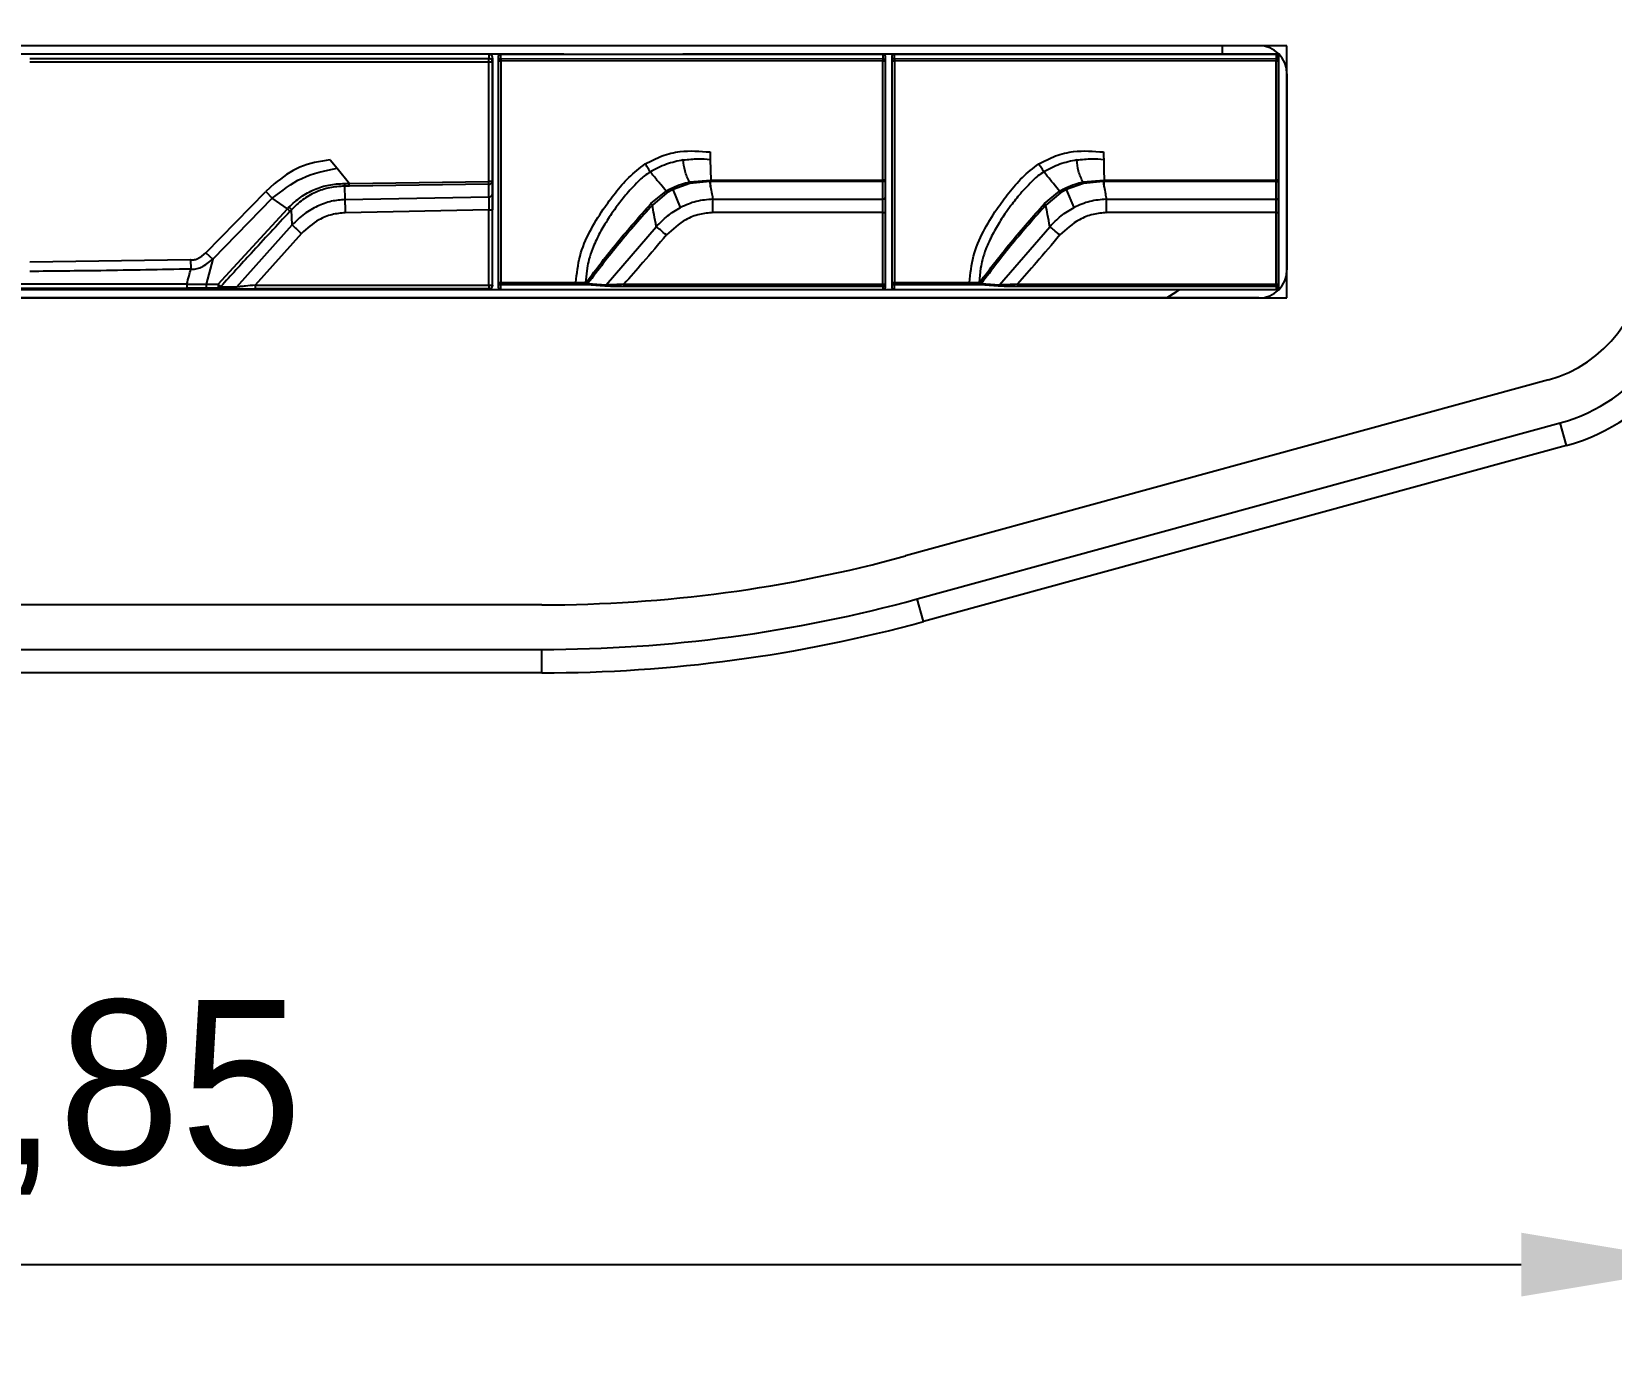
# Model space of a CAD drawing. Header units: millimetres. Extents: x 340 to 481, y 493 to 586.
# Drawn here: x 399.83 to 433.51, y 493.3 to 521.6 of the extents above; entities that cross this region are included whole.
import ezdxf

# ---------------------------------------------------------------- set-up
doc = ezdxf.new("R2010")
doc.units = ezdxf.units.MM
doc.header["$PDSIZE"] = -1
doc.linetypes.add('CENTERX2', pattern=[20.32, 12.7, -2.54, 2.54, -2.54])
doc.dimstyles.new('ISO-25', dxfattribs={"dimtxt": 2.5, "dimasz": 2.5, "dimexe": 1.25, "dimexo": 0.625, "dimtad": 1, "dimtxsty": 'Standard', "dimcen": 2.5, "dimadec": 0, "dimazin": 0, "dimtfac": 1, "dimtmove": 0, "dimatfit": 3, "dimfxl": 1, "dimarcsym": 0})

# ---------------------------------------------------------------- blocks, each defined once
blk = doc.blocks.new('*D1')
at = {"color": 0, "lineweight": -2}
for p, q in [((363.82, 530.628), (363.82, 493.301)), ((435.672, 530.628), (435.672, 493.301)), ((367.9, 495.301), (431.592, 495.301))]:
    blk.add_line(p, q, dxfattribs=at)
at = {"color": 0}
for points in [[(367.9, 495.981), (367.9, 494.621), (363.82, 495.301)], [(431.592, 494.621), (431.592, 495.981), (435.672, 495.301)]]:
    blk.add_solid(points, dxfattribs=at)
at = {"layer": 'Defpoints', "color": 0}
for p in [(363.82, 530.628), (435.672, 530.628), (435.672, 495.301)]:
    blk.add_point(p, dxfattribs=at)
at = {"color": 0, "insert": (399.746, 498.866), "char_height": 3.5, "attachment_point": 5}
blk.add_mtext('71,85', dxfattribs=at)

msp = doc.modelspace()

# ---------------------------------------------------------------- linework, layer by layer
at = {"color": 7, "linetype": 'Continuous'}
for p, q in [((426.596, 521.294), (372.997, 521.294)), ((426.596, 515.915), (426.596, 521.294)), ((372.997, 515.915), (426.596, 515.915)), ((432.172, 514.168), (418.462, 510.413)), ((410.71, 509.37), (388.783, 509.37))]:
    msp.add_line(p, q, dxfattribs=at)
at = {"color": 7, "linetype": 'CENTERX2'}
for p, q in [((426.416, 521.114), (373.177, 521.114)), ((426.416, 516.095), (426.416, 521.114)), ((373.177, 516.095), (426.416, 516.095))]:
    msp.add_line(p, q, dxfattribs=at)
at = {"color": 7, "linetype": 'Continuous', "lineweight": 25}
for p, q in [((425.996, 521.294), (373.597, 521.294)), ((409.579, 521.113), (390.007, 521.113)), ((409.579, 521.113), (409.578, 521.024)), ((409.835, 521.019), (409.835, 521.114)), ((409.835, 521.114), (417.976, 521.114)), ((417.976, 521.114), (417.976, 521.013)), ((418.225, 521.019), (418.225, 521.114)), ((418.225, 521.114), (426.366, 521.114)), ((425.219, 521.114), (425.219, 521.294)), ((426.366, 521.114), (426.366, 521.013)), ((399.792, 521.023), (409.578, 521.024)), ((409.578, 520.945), (399.792, 520.944)), ((409.578, 518.399), (409.578, 520.945)), ((409.658, 521.032), (409.658, 520.945)), ((409.658, 516.175), (409.658, 521.032)), ((409.658, 520.945), (409.658, 518.399)), ((409.785, 520.969), (409.785, 521.063)), ((409.785, 516.244), (409.785, 520.969)), ((409.835, 521.019), (417.976, 521.013)), ((417.976, 520.963), (409.835, 520.97)), ((418.027, 521.063), (418.027, 520.963)), ((418.027, 520.963), (418.027, 518.43)), ((418.175, 520.969), (418.175, 521.063)), ((418.175, 516.244), (418.175, 520.969)), ((418.225, 521.019), (426.366, 521.013)), ((426.366, 520.963), (418.225, 520.97)), ((426.417, 521.063), (426.417, 520.963)), ((426.417, 520.963), (426.417, 518.43)), ((426.596, 520.694), (426.596, 516.515)), ((406.197, 518.859), (406.341, 518.681)), ((406.341, 518.681), (406.604, 518.355)), ((406.604, 518.355), (409.578, 518.399)), ((409.658, 518.399), (409.658, 518.129)), ((413.855, 518.391), (414.31, 518.428)), ((414.287, 518.396), (413.864, 518.353)), ((414.306, 518.396), (414.287, 518.396)), ((417.976, 518.399), (414.306, 518.396)), ((414.307, 518.286), (414.306, 518.396)), ((414.31, 518.428), (417.976, 518.431)), ((417.976, 518.023), (417.976, 518.399)), ((418.027, 518.43), (418.027, 518.054)), ((422.245, 518.391), (422.7, 518.428)), ((422.677, 518.396), (422.254, 518.353)), ((422.696, 518.396), (422.677, 518.396)), ((426.366, 518.399), (422.696, 518.396)), ((422.697, 518.286), (422.696, 518.396)), ((422.7, 518.428), (426.366, 518.431)), ((426.366, 518.023), (426.366, 518.399)), ((426.417, 518.43), (426.417, 518.054)), ((403.545, 516.879), (404.82, 518.183)), ((405.002, 518.35), (404.82, 518.183)), ((404.82, 518.183), (404.961, 518.04)), ((406.499, 518.356), (406.604, 518.355)), ((406.499, 518.298), (406.509, 518.012)), ((406.509, 518.012), (409.579, 518.073)), ((409.579, 518.342), (406.604, 518.299)), ((409.579, 518.073), (409.579, 518.342)), ((413.033, 517.926), (413.356, 518.19)), ((413.376, 518.157), (413.065, 517.897)), ((413.508, 518.23), (413.376, 518.157)), ((413.864, 518.353), (413.508, 518.23)), ((413.667, 517.845), (413.508, 518.23)), ((421.423, 517.926), (421.746, 518.19)), ((421.766, 518.157), (421.455, 517.897)), ((421.898, 518.23), (421.766, 518.157)), ((422.254, 518.353), (421.898, 518.23)), ((422.057, 517.845), (421.898, 518.23)), ((404.961, 518.04), (403.691, 516.742)), ((403.806, 516.21), (405.282, 517.813)), ((405.282, 517.813), (404.961, 518.04)), ((405.317, 517.85), (405.282, 517.813)), ((405.383, 517.472), (405.371, 517.797)), ((409.578, 517.792), (406.515, 517.732)), ((409.578, 516.189), (409.578, 517.792)), ((409.658, 516.19), (409.658, 517.793)), ((414.356, 518.019), (417.976, 518.023)), ((414.357, 517.738), (417.976, 517.743)), ((417.976, 517.74), (414.357, 517.735)), ((417.976, 516.21), (417.976, 517.74)), ((418.027, 517.739), (418.027, 516.21)), ((422.746, 518.019), (426.366, 518.023)), ((422.747, 517.738), (426.366, 517.743)), ((426.366, 517.74), (422.747, 517.735)), ((426.366, 516.21), (426.366, 517.74)), ((426.417, 517.739), (426.417, 516.21)), ((404.205, 516.15), (405.383, 517.472)), ((412.078, 516.194), (413.149, 517.435)), ((420.468, 516.194), (421.539, 517.435)), ((405.581, 517.291), (404.598, 516.189)), ((399.792, 516.684), (403.22, 516.734)), ((403.22, 516.734), (403.224, 516.53)), ((403.545, 516.879), (403.691, 516.742)), ((403.691, 516.742), (403.551, 516.21)), ((411.673, 516.551), (411.641, 516.248)), ((420.063, 516.551), (420.031, 516.248)), ((390.006, 516.095), (409.578, 516.095)), ((403.138, 516.208), (396.447, 516.208)), ((396.447, 516.121), (403.138, 516.121)), ((403.138, 516.208), (403.551, 516.21)), ((403.551, 516.21), (403.806, 516.21)), ((403.863, 516.158), (403.806, 516.21)), ((404.156, 516.114), (403.814, 516.122)), ((403.863, 516.158), (404.205, 516.15)), ((404.598, 516.189), (409.578, 516.189)), ((409.578, 516.11), (404.598, 516.11)), ((409.578, 516.11), (409.578, 516.095)), ((409.658, 516.19), (409.658, 516.175)), ((409.785, 516.145), (409.785, 516.244)), ((409.835, 516.245), (411.435, 516.246)), ((409.835, 516.095), (409.835, 516.194)), ((409.835, 516.095), (417.976, 516.095)), ((411.435, 516.196), (409.983, 516.194)), ((411.641, 516.248), (411.656, 516.248)), ((411.656, 516.248), (411.657, 516.229)), ((412.051, 516.168), (411.663, 516.197)), ((411.69, 516.224), (412.078, 516.194)), ((412.459, 516.206), (417.976, 516.21)), ((417.976, 516.16), (412.691, 516.156)), ((417.976, 516.16), (417.976, 516.095)), ((418.027, 516.21), (418.027, 516.145)), ((418.175, 516.145), (418.175, 516.244)), ((418.225, 516.245), (419.825, 516.246)), ((418.225, 516.095), (418.225, 516.194)), ((418.225, 516.095), (426.366, 516.095)), ((419.825, 516.196), (418.373, 516.194)), ((420.031, 516.248), (420.046, 516.248)), ((420.046, 516.248), (420.047, 516.229)), ((420.441, 516.168), (420.053, 516.197)), ((420.08, 516.224), (420.468, 516.194)), ((420.849, 516.206), (426.366, 516.21)), ((426.366, 516.16), (421.081, 516.156)), ((426.366, 516.16), (426.366, 516.095)), ((426.417, 516.21), (426.417, 516.145)), ((425.996, 515.915), (373.597, 515.915)), ((418.713, 509.497), (432.424, 513.252)), ((432.556, 512.77), (432.424, 513.252)), ((432.556, 512.77), (418.845, 509.014)), ((418.845, 509.014), (418.713, 509.497)), ((388.783, 508.42), (410.71, 508.42)), ((410.71, 507.92), (410.71, 508.42)), ((410.71, 507.92), (388.783, 507.92))]:
    msp.add_line(p, q, dxfattribs=at)
at = {"color": 8, "linetype": 'Continuous', "lineweight": 25}
for p, q in [((409.983, 516.194), (409.835, 516.194)), ((412.691, 516.156), (412.46, 516.156)), ((418.373, 516.194), (418.225, 516.194)), ((421.081, 516.156), (420.85, 516.156))]:
    msp.add_line(p, q, dxfattribs=at)
at = {"color": 7, "linetype": 'Continuous', "lineweight": 25, "flags": 128}
for points in [[(417.976, 518.431), (417.976, 519.697), (417.976, 520.963)], [(426.366, 518.431), (426.366, 519.697), (426.366, 520.963)], [(414.294, 519.028), (414.296, 518.939), (414.298, 518.869)], [(414.298, 518.869), (414.304, 518.648), (414.31, 518.428)], [(422.684, 519.028), (422.686, 518.939), (422.688, 518.869)], [(422.688, 518.869), (422.694, 518.648), (422.7, 518.428)], [(414.357, 517.735), (414.357, 517.736), (414.357, 517.736), (414.357, 517.736), (414.357, 517.737), (414.357, 517.737), (414.357, 517.738), (414.357, 517.738), (414.357, 517.738)], [(417.976, 517.74), (417.976, 517.74), (417.976, 517.74), (417.976, 517.741), (417.976, 517.741), (417.976, 517.742), (417.976, 517.742), (417.976, 517.742), (417.976, 517.743)], [(422.747, 517.735), (422.747, 517.736), (422.747, 517.736), (422.747, 517.736), (422.747, 517.737), (422.747, 517.737), (422.747, 517.738), (422.747, 517.738), (422.747, 517.738)], [(426.366, 517.74), (426.366, 517.74), (426.366, 517.74), (426.366, 517.741), (426.366, 517.741), (426.366, 517.742), (426.366, 517.742), (426.366, 517.742), (426.366, 517.743)], [(403.138, 516.208), (403.138, 516.191), (403.138, 516.175), (403.138, 516.161), (403.138, 516.147), (403.138, 516.137), (403.138, 516.128), (403.138, 516.123), (403.138, 516.121)], [(424.036, 515.915), (424.229, 516.035), (424.313, 516.095)], [(424.313, 516.095), (424.229, 516.035), (424.036, 515.915)]]:
    msp.add_lwpolyline(points, dxfattribs=at)
at = {"color": 7, "linetype": 'Continuous', "lineweight": 25}
for centre, radius, start, end in [((425.996, 520.694), 0.6, 360, 90), ((390.843, 520.961), 18.735, 359.9515, 0.1949), ((409.578, 520.944), 0.0799, 0.0918, 90.0895), ((409.598, 508.27), 12.675, 89.7287, 90.0899), ((366.605, 517.768), 42.978, 0.7658, 0.8415), ((409.598, 505.719), 12.68, 89.7288, 90.0899), ((409.589, 518.413), 0.0711, 262.4581, 348.7377), ((501.078, 534.026), 88.187, 190.2087, 190.281), ((509.468, 534.026), 88.187, 190.2087, 190.281), ((363.613, 517.724), 42.995, 0.7658, 0.8414), ((409.588, 518.143), 0.0712, 262.3356, 348.7058), ((409.598, 519.748), 1.956, 269.4107, 271.7626), ((431.435, 516.856), 3.737, 285.3449, 0.0001), ((431.435, 516.856), 4.237, 285.3416, 0.0001), ((425.996, 516.515), 0.6, 270, 360), ((404.031, 516.188), 0.227, 174.3967, 196.8327), ((403.809, 516.18), 0.0584, 275.2162, 337.6262), ((404.151, 516.172), 0.0584, 275.2162, 337.6263), ((415.701, 516.171), 6.123, 179.8258, 180.5665), ((409.578, 516.19), 0.08, 269.9934, 354.2381), ((409.578, 516.19), 0.08, 354.2449, 359.9981), ((413.267, 516.236), 1.833, 179.6946, 181.2705), ((421.657, 516.236), 1.833, 179.6946, 181.2705), ((410.709, 538.72), 30.3, 270.0021, 285.3169), ((410.709, 538.72), 30.8, 270.002, 285.3169)]:
    msp.add_arc(centre, radius, start, end, dxfattribs=at)
at = {"color": 7, "linetype": 'Continuous'}
for centre, radius, start, end in [((431.435, 516.856), 2.787, 285.3469, 0.0001), ((410.709, 538.72), 29.35, 270.0021, 285.3169)]:
    msp.add_arc(centre, radius, start, end, dxfattribs=at)
at = {"color": 7, "linetype": 'Continuous', "lineweight": 25}
for points, knots in [([(409.658, 521.032), (409.658, 521.039), (409.657, 521.051), (409.651, 521.068), (409.642, 521.082), (409.627, 521.097), (409.606, 521.11), (409.587, 521.112), (409.579, 521.113)], [0, 0, 0, 0, 0.149466, 0.291992, 0.427581, 0.556238, 0.791771, 1, 1, 1, 1]), ([(409.785, 521.063), (409.786, 521.07), (409.787, 521.083), (409.797, 521.097), (409.807, 521.105), (409.819, 521.112), (409.829, 521.113), (409.835, 521.114)], [0, 0, 0, 0, 0.245909, 0.492995, 0.619083, 0.742251, 1, 1, 1, 1]), ([(417.976, 521.114), (417.983, 521.113), (417.996, 521.111), (418.01, 521.102), (418.018, 521.092), (418.025, 521.08), (418.026, 521.07), (418.027, 521.063)], [0, 0, 0, 0, 0.248058, 0.496447, 0.622032, 0.744461, 1, 1, 1, 1]), ([(418.175, 521.063), (418.176, 521.07), (418.177, 521.083), (418.187, 521.097), (418.197, 521.105), (418.209, 521.112), (418.219, 521.113), (418.225, 521.114)], [0, 0, 0, 0, 0.245909, 0.492995, 0.619083, 0.742251, 1, 1, 1, 1]), ([(426.366, 521.114), (426.373, 521.113), (426.386, 521.111), (426.4, 521.102), (426.408, 521.092), (426.415, 521.08), (426.416, 521.07), (426.417, 521.063)], [0, 0, 0, 0, 0.248058, 0.496447, 0.622032, 0.744461, 1, 1, 1, 1]), ([(409.835, 521.019), (409.831, 521.018), (409.82, 521.017), (409.807, 521.011), (409.797, 521.002), (409.79, 520.992), (409.786, 520.981), (409.785, 520.973), (409.785, 520.969)], [0, 0, 0, 0, 0.182059, 0.411119, 0.546082, 0.691024, 0.842655, 1, 1, 1, 1]), ([(409.785, 520.969), (409.786, 520.969), (409.786, 520.969), (409.791, 520.969), (409.797, 520.969), (409.807, 520.969), (409.82, 520.97), (409.83, 520.97), (409.835, 520.97)], [0, 0, 0, 0, 0.158145, 0.311548, 0.456384, 0.590047, 0.818826, 1, 1, 1, 1]), ([(409.835, 520.97), (409.835, 520.182), (409.835, 518.607), (409.835, 517.032), (409.835, 516.245)], [0, 0, 0, 0, 0.5, 1, 1, 1, 1]), ([(418.026, 520.963), (418.026, 520.967), (418.026, 520.975), (418.021, 520.986), (418.015, 520.995), (418.005, 521.005), (417.992, 521.011), (417.981, 521.012), (417.976, 521.013)], [0, 0, 0, 0, 0.157344, 0.308975, 0.453917, 0.58888, 0.81794, 1, 1, 1, 1]), ([(418.027, 520.963), (418.026, 520.963), (418.025, 520.963), (418.018, 520.963), (418.012, 520.963), (418.004, 520.963), (417.992, 520.963), (417.982, 520.963), (417.976, 520.963)], [0, 0, 0, 0, 0.241149, 0.369326, 0.498366, 0.6277, 0.75664, 1, 1, 1, 1]), ([(418.225, 521.019), (418.221, 521.018), (418.21, 521.017), (418.197, 521.011), (418.187, 521.002), (418.18, 520.992), (418.176, 520.981), (418.175, 520.973), (418.175, 520.969)], [0, 0, 0, 0, 0.1820591, 0.411119, 0.546082, 0.6910242, 0.8426555, 1, 1, 1, 1]), ([(418.175, 520.969), (418.176, 520.969), (418.176, 520.969), (418.181, 520.969), (418.187, 520.969), (418.197, 520.969), (418.21, 520.97), (418.22, 520.97), (418.225, 520.97)], [0, 0, 0, 0, 0.158145, 0.311548, 0.456384, 0.590047, 0.818826, 1, 1, 1, 1]), ([(418.225, 520.97), (418.225, 520.182), (418.225, 518.607), (418.225, 517.032), (418.225, 516.245)], [0, 0, 0, 0, 0.5, 1, 1, 1, 1]), ([(426.416, 520.963), (426.416, 520.967), (426.416, 520.975), (426.411, 520.986), (426.405, 520.995), (426.395, 521.005), (426.382, 521.011), (426.371, 521.012), (426.366, 521.013)], [0, 0, 0, 0, 0.157344, 0.308975, 0.453917, 0.58888, 0.81794, 1, 1, 1, 1]), ([(426.417, 520.963), (426.416, 520.963), (426.415, 520.963), (426.408, 520.963), (426.402, 520.963), (426.394, 520.963), (426.382, 520.963), (426.372, 520.963), (426.366, 520.963)], [0, 0, 0, 0, 0.241149, 0.369326, 0.498366, 0.6277, 0.75664, 1, 1, 1, 1]), ([(406.197, 518.859), (405.973, 518.824), (405.531, 518.756), (405.177, 518.484), (405.002, 518.35)], [0, 0, 0, 0, 0.508332, 1, 1, 1, 1]), ([(411.435, 516.246), (411.455, 516.435), (411.496, 516.812), (411.72, 517.335), (411.99, 517.777), (412.274, 518.158), (412.557, 518.499), (412.792, 518.68), (412.912, 518.773)], [0, 0, 0, 0, 0.188706, 0.375924, 0.560498, 0.704806, 0.849828, 1, 1, 1, 1]), ([(412.912, 518.773), (413.03, 518.834), (413.265, 518.957), (413.735, 519.072), (414.08, 519.045), (414.294, 519.028)], [0, 0, 0, 0, 0.278227, 0.554101, 1, 1, 1, 1]), ([(413.022, 518.606), (413.002, 518.637), (412.967, 518.693), (412.929, 518.748), (412.912, 518.773)], [0, 0, 0, 0, 0.559288, 1, 1, 1, 1]), ([(413.725, 518.858), (413.603, 518.833), (413.357, 518.782), (413.134, 518.665), (413.022, 518.606)], [0, 0, 0, 0, 0.494957, 1, 1, 1, 1]), ([(413.725, 518.858), (413.832, 518.87), (414.023, 518.892), (414.214, 518.876), (414.298, 518.869)], [0, 0, 0, 0, 0.560671, 1, 1, 1, 1]), ([(413.855, 518.391), (413.819, 518.467), (413.748, 518.614), (413.733, 518.778), (413.725, 518.858)], [0, 0, 0, 0, 0.510713, 1, 1, 1, 1]), ([(419.825, 516.246), (419.845, 516.435), (419.886, 516.812), (420.11, 517.335), (420.38, 517.777), (420.664, 518.158), (420.947, 518.499), (421.182, 518.68), (421.302, 518.773)], [0, 0, 0, 0, 0.1887055, 0.3759243, 0.560498, 0.7048055, 0.8498283, 1, 1, 1, 1]), ([(421.302, 518.773), (421.42, 518.834), (421.655, 518.957), (422.125, 519.072), (422.47, 519.045), (422.684, 519.028)], [0, 0, 0, 0, 0.278227, 0.554101, 1, 1, 1, 1]), ([(421.412, 518.606), (421.392, 518.637), (421.357, 518.693), (421.319, 518.748), (421.302, 518.773)], [0, 0, 0, 0, 0.559288, 1, 1, 1, 1]), ([(422.115, 518.858), (421.993, 518.833), (421.747, 518.782), (421.524, 518.665), (421.412, 518.606)], [0, 0, 0, 0, 0.494957, 1, 1, 1, 1]), ([(422.115, 518.858), (422.222, 518.87), (422.413, 518.892), (422.604, 518.876), (422.688, 518.869)], [0, 0, 0, 0, 0.560671, 1, 1, 1, 1]), ([(422.245, 518.391), (422.209, 518.467), (422.138, 518.614), (422.123, 518.778), (422.115, 518.858)], [0, 0, 0, 0, 0.510713, 1, 1, 1, 1]), ([(404.961, 518.04), (405.163, 518.2), (405.573, 518.522), (406.083, 518.628), (406.341, 518.681)], [0, 0, 0, 0, 0.4945316, 1, 1, 1, 1]), ([(412.798, 518.432), (412.703, 518.336), (412.533, 518.163), (412.386, 517.97), (412.321, 517.885)], [0, 0, 0, 0, 0.556368, 1, 1, 1, 1]), ([(413.022, 518.606), (412.979, 518.578), (412.9, 518.526), (412.83, 518.461), (412.798, 518.432)], [0, 0, 0, 0, 0.533903, 1, 1, 1, 1]), ([(413.356, 518.19), (413.318, 518.237), (413.257, 518.315), (413.17, 518.423), (413.096, 518.514), (413.046, 518.575), (413.022, 518.606)], [0, 0, 0, 0, 0.338547, 0.558557, 0.779111, 1, 1, 1, 1]), ([(417.976, 518.431), (417.982, 518.431), (417.992, 518.431), (418.004, 518.431), (418.012, 518.431), (418.018, 518.431), (418.025, 518.43), (418.026, 518.43), (418.027, 518.43)], [0, 0, 0, 0, 0.243365, 0.372305, 0.501638, 0.630678, 0.758853, 1, 1, 1, 1]), ([(417.976, 518.399), (417.982, 518.4), (417.992, 518.4), (418.004, 518.404), (418.012, 518.408), (418.018, 518.413), (418.025, 518.42), (418.026, 518.426), (418.027, 518.43)], [0, 0, 0, 0, 0.240431, 0.369987, 0.501635, 0.632976, 0.761789, 1, 1, 1, 1]), ([(417.976, 518.399), (417.976, 518.4), (417.976, 518.403), (417.976, 518.405), (417.976, 518.406)], [0, 0, 0, 0, 0.560036, 1, 1, 1, 1]), ([(421.188, 518.432), (421.093, 518.336), (420.923, 518.163), (420.776, 517.97), (420.711, 517.885)], [0, 0, 0, 0, 0.556368, 1, 1, 1, 1]), ([(421.412, 518.606), (421.369, 518.578), (421.29, 518.526), (421.22, 518.461), (421.188, 518.432)], [0, 0, 0, 0, 0.533903, 1, 1, 1, 1]), ([(421.746, 518.19), (421.708, 518.237), (421.647, 518.315), (421.56, 518.423), (421.486, 518.514), (421.436, 518.575), (421.412, 518.606)], [0, 0, 0, 0, 0.338547, 0.558557, 0.779111, 1, 1, 1, 1]), ([(426.366, 518.431), (426.372, 518.431), (426.382, 518.431), (426.394, 518.431), (426.402, 518.431), (426.408, 518.431), (426.415, 518.43), (426.416, 518.43), (426.417, 518.43)], [0, 0, 0, 0, 0.243365, 0.372305, 0.501638, 0.630678, 0.758853, 1, 1, 1, 1]), ([(426.366, 518.399), (426.372, 518.4), (426.382, 518.4), (426.394, 518.404), (426.402, 518.408), (426.408, 518.413), (426.415, 518.42), (426.416, 518.426), (426.417, 518.43)], [0, 0, 0, 0, 0.240431, 0.369987, 0.501635, 0.632976, 0.761789, 1, 1, 1, 1]), ([(426.366, 518.399), (426.366, 518.4), (426.366, 518.403), (426.366, 518.405), (426.366, 518.406)], [0, 0, 0, 0, 0.560036, 1, 1, 1, 1]), ([(405.317, 517.85), (405.399, 517.927), (405.562, 518.078), (405.855, 518.235), (406.17, 518.338), (406.388, 518.35), (406.499, 518.356)], [0, 0, 0, 0, 0.253566, 0.504481, 0.749457, 1, 1, 1, 1]), ([(406.499, 518.298), (406.393, 518.291), (406.182, 518.279), (405.879, 518.174), (405.6, 518.018), (405.447, 517.87), (405.371, 517.797)], [0, 0, 0, 0, 0.25014, 0.497315, 0.752742, 1, 1, 1, 1]), ([(406.499, 518.356), (406.499, 518.35), (406.499, 518.34), (406.499, 518.324), (406.499, 518.31), (406.499, 518.302), (406.499, 518.298)], [0, 0, 0, 0, 0.247486, 0.5, 0.752514, 1, 1, 1, 1]), ([(406.604, 518.299), (406.585, 518.299), (406.549, 518.298), (406.514, 518.298), (406.499, 518.298)], [0, 0, 0, 0, 0.559981, 1, 1, 1, 1]), ([(409.579, 518.073), (409.579, 518.055), (409.578, 518.017), (409.578, 517.95), (409.578, 517.873), (409.578, 517.819), (409.578, 517.792)], [0, 0, 0, 0, 0.232632, 0.479003, 0.736541, 1, 1, 1, 1]), ([(409.658, 518.129), (409.658, 518.073), (409.658, 517.974), (409.658, 517.848), (409.658, 517.793)], [0, 0, 0, 0, 0.559587, 1, 1, 1, 1]), ([(413.356, 518.19), (413.381, 518.205), (413.425, 518.231), (413.471, 518.254), (413.491, 518.264)], [0, 0, 0, 0, 0.560417, 1, 1, 1, 1]), ([(413.376, 518.157), (413.372, 518.162), (413.367, 518.173), (413.359, 518.185), (413.356, 518.19)], [0, 0, 0, 0, 0.556207, 1, 1, 1, 1]), ([(413.491, 518.264), (413.556, 518.293), (413.674, 518.346), (413.799, 518.377), (413.855, 518.391)], [0, 0, 0, 0, 0.552099, 1, 1, 1, 1]), ([(413.508, 518.23), (413.507, 518.232), (413.504, 518.237), (413.5, 518.246), (413.496, 518.255), (413.493, 518.261), (413.491, 518.264)], [0, 0, 0, 0, 0.2472865, 0.4998811, 0.7525394, 1, 1, 1, 1]), ([(413.864, 518.353), (413.862, 518.36), (413.86, 518.372), (413.857, 518.385), (413.855, 518.391)], [0, 0, 0, 0, 0.558993, 1, 1, 1, 1]), ([(414.307, 518.285), (414.307, 518.285), (414.307, 518.286), (414.307, 518.286), (414.307, 518.286)], [0, 0, 0, 0, 0.560015, 1, 1, 1, 1]), ([(414.307, 518.285), (414.316, 518.235), (414.332, 518.146), (414.349, 518.058), (414.356, 518.019)], [0, 0, 0, 0, 0.560088, 1, 1, 1, 1]), ([(421.746, 518.19), (421.771, 518.205), (421.815, 518.231), (421.861, 518.254), (421.881, 518.264)], [0, 0, 0, 0, 0.560417, 1, 1, 1, 1]), ([(421.766, 518.157), (421.762, 518.162), (421.757, 518.173), (421.749, 518.185), (421.746, 518.19)], [0, 0, 0, 0, 0.556207, 1, 1, 1, 1]), ([(421.881, 518.264), (421.946, 518.293), (422.064, 518.346), (422.189, 518.377), (422.245, 518.391)], [0, 0, 0, 0, 0.552099, 1, 1, 1, 1]), ([(421.898, 518.23), (421.897, 518.232), (421.894, 518.237), (421.89, 518.246), (421.886, 518.255), (421.883, 518.261), (421.881, 518.264)], [0, 0, 0, 0, 0.247287, 0.499881, 0.752539, 1, 1, 1, 1]), ([(422.254, 518.353), (422.252, 518.36), (422.25, 518.372), (422.247, 518.385), (422.245, 518.391)], [0, 0, 0, 0, 0.558993, 1, 1, 1, 1]), ([(422.697, 518.285), (422.697, 518.285), (422.697, 518.286), (422.697, 518.286), (422.697, 518.286)], [0, 0, 0, 0, 0.560015, 1, 1, 1, 1]), ([(422.697, 518.285), (422.706, 518.235), (422.722, 518.146), (422.739, 518.058), (422.746, 518.019)], [0, 0, 0, 0, 0.560088, 1, 1, 1, 1]), ([(405.337, 517.761), (405.061, 517.463), (404.567, 516.931), (404.078, 516.394), (403.863, 516.158)], [0, 0, 0, 0, 0.559999, 1, 1, 1, 1]), ([(405.282, 517.813), (405.287, 517.808), (405.298, 517.798), (405.314, 517.784), (405.327, 517.77), (405.334, 517.764), (405.337, 517.761)], [0, 0, 0, 0, 0.245226, 0.499977, 0.754741, 1, 1, 1, 1]), ([(405.317, 517.85), (405.322, 517.845), (405.333, 517.835), (405.348, 517.82), (405.362, 517.807), (405.368, 517.8), (405.371, 517.797)], [0, 0, 0, 0, 0.245832, 0.500003, 0.754164, 1, 1, 1, 1]), ([(405.337, 517.761), (405.344, 517.767), (405.355, 517.78), (405.366, 517.792), (405.371, 517.797)], [0, 0, 0, 0, 0.560072, 1, 1, 1, 1]), ([(406.509, 518.012), (406.413, 518.004), (406.212, 517.987), (405.918, 517.878), (405.63, 517.711), (405.468, 517.553), (405.383, 517.472)], [0, 0, 0, 0, 0.224584, 0.472182, 0.72543, 1, 1, 1, 1]), ([(406.515, 517.732), (406.419, 517.723), (406.225, 517.704), (405.893, 517.567), (405.7, 517.397), (405.581, 517.291)], [0, 0, 0, 0, 0.273335, 0.551132, 1, 1, 1, 1]), ([(406.509, 518.012), (406.509, 517.994), (406.51, 517.957), (406.512, 517.89), (406.513, 517.813), (406.514, 517.759), (406.515, 517.732)], [0, 0, 0, 0, 0.232624, 0.478994, 0.736535, 1, 1, 1, 1]), ([(411.656, 516.248), (411.874, 516.536), (412.311, 517.112), (412.793, 517.655), (413.033, 517.926)], [0, 0, 0, 0, 0.499537, 1, 1, 1, 1]), ([(413.065, 517.897), (412.825, 517.626), (412.345, 517.085), (411.908, 516.511), (411.69, 516.224)], [0, 0, 0, 0, 0.499807, 1, 1, 1, 1]), ([(412.321, 517.885), (412.278, 517.826), (412.201, 517.721), (412.13, 517.612), (412.099, 517.564)], [0, 0, 0, 0, 0.560143, 1, 1, 1, 1]), ([(413.065, 517.897), (413.063, 517.899), (413.058, 517.903), (413.051, 517.91), (413.042, 517.918), (413.036, 517.924), (413.033, 517.926)], [0, 0, 0, 0, 0.246192, 0.499605, 0.753233, 1, 1, 1, 1]), ([(413.149, 517.435), (413.134, 517.521), (413.105, 517.675), (413.077, 517.829), (413.065, 517.897)], [0, 0, 0, 0, 0.558765, 1, 1, 1, 1]), ([(413.149, 517.435), (413.226, 517.515), (413.38, 517.675), (413.572, 517.788), (413.667, 517.844)], [0, 0, 0, 0, 0.500603, 1, 1, 1, 1]), ([(414.357, 517.735), (414.261, 517.727), (414.061, 517.709), (413.704, 517.569), (413.496, 517.378), (413.365, 517.258)], [0, 0, 0, 0, 0.25658, 0.531194, 1, 1, 1, 1]), ([(414.356, 518.019), (414.236, 518.01), (413.996, 517.993), (413.777, 517.894), (413.667, 517.844)], [0, 0, 0, 0, 0.500154, 1, 1, 1, 1]), ([(417.976, 518.023), (417.982, 518.023), (417.992, 518.024), (418.004, 518.028), (418.012, 518.032), (418.018, 518.037), (418.025, 518.044), (418.026, 518.05), (418.027, 518.054)], [0, 0, 0, 0, 0.240431, 0.369989, 0.501637, 0.632978, 0.761791, 1, 1, 1, 1]), ([(417.976, 517.74), (417.982, 517.74), (417.992, 517.74), (418.004, 517.74), (418.012, 517.74), (418.018, 517.74), (418.025, 517.739), (418.026, 517.739), (418.027, 517.739)], [0, 0, 0, 0, 0.240448, 0.369767, 0.501618, 0.633199, 0.761773, 1, 1, 1, 1]), ([(418.027, 518.054), (418.027, 518), (418.027, 517.903), (418.027, 517.79), (418.027, 517.739)], [0, 0, 0, 0, 0.559358, 1, 1, 1, 1]), ([(420.046, 516.248), (420.264, 516.536), (420.701, 517.112), (421.183, 517.655), (421.423, 517.926)], [0, 0, 0, 0, 0.499537, 1, 1, 1, 1]), ([(421.455, 517.897), (421.215, 517.626), (420.735, 517.085), (420.298, 516.511), (420.08, 516.224)], [0, 0, 0, 0, 0.499807, 1, 1, 1, 1]), ([(420.711, 517.885), (420.668, 517.826), (420.591, 517.721), (420.52, 517.612), (420.489, 517.564)], [0, 0, 0, 0, 0.560143, 1, 1, 1, 1]), ([(421.455, 517.897), (421.453, 517.899), (421.448, 517.903), (421.441, 517.91), (421.432, 517.918), (421.426, 517.924), (421.423, 517.926)], [0, 0, 0, 0, 0.246192, 0.499605, 0.753233, 1, 1, 1, 1]), ([(421.539, 517.435), (421.524, 517.521), (421.495, 517.675), (421.467, 517.829), (421.455, 517.897)], [0, 0, 0, 0, 0.558765, 1, 1, 1, 1]), ([(421.539, 517.435), (421.616, 517.515), (421.77, 517.675), (421.962, 517.788), (422.057, 517.844)], [0, 0, 0, 0, 0.500603, 1, 1, 1, 1]), ([(422.747, 517.735), (422.651, 517.727), (422.451, 517.709), (422.094, 517.569), (421.886, 517.378), (421.755, 517.258)], [0, 0, 0, 0, 0.25658, 0.531194, 1, 1, 1, 1]), ([(422.746, 518.019), (422.626, 518.01), (422.386, 517.993), (422.167, 517.894), (422.057, 517.844)], [0, 0, 0, 0, 0.5001544, 1, 1, 1, 1]), ([(426.366, 518.023), (426.372, 518.023), (426.382, 518.024), (426.394, 518.028), (426.402, 518.032), (426.408, 518.037), (426.415, 518.044), (426.416, 518.05), (426.417, 518.054)], [0, 0, 0, 0, 0.240431, 0.369989, 0.501637, 0.632978, 0.761791, 1, 1, 1, 1]), ([(426.366, 517.74), (426.372, 517.74), (426.382, 517.74), (426.394, 517.74), (426.402, 517.74), (426.408, 517.74), (426.415, 517.739), (426.416, 517.739), (426.417, 517.739)], [0, 0, 0, 0, 0.240448, 0.369767, 0.501618, 0.633199, 0.761773, 1, 1, 1, 1]), ([(426.417, 518.054), (426.417, 518), (426.417, 517.903), (426.417, 517.79), (426.417, 517.739)], [0, 0, 0, 0, 0.559358, 1, 1, 1, 1]), ([(405.581, 517.291), (405.56, 517.31), (405.519, 517.348), (405.463, 517.399), (405.417, 517.441), (405.394, 517.462), (405.383, 517.472)], [0, 0, 0, 0, 0.269947, 0.530937, 0.774988, 1, 1, 1, 1]), ([(412.099, 517.564), (412.039, 517.467), (411.919, 517.273), (411.83, 517.064), (411.785, 516.96)], [0, 0, 0, 0, 0.501837, 1, 1, 1, 1]), ([(413.365, 517.258), (413.319, 517.295), (413.239, 517.362), (413.177, 517.413), (413.149, 517.435)], [0, 0, 0, 0, 0.559608, 1, 1, 1, 1]), ([(420.489, 517.564), (420.429, 517.467), (420.309, 517.273), (420.22, 517.064), (420.175, 516.96)], [0, 0, 0, 0, 0.501837, 1, 1, 1, 1]), ([(421.755, 517.258), (421.709, 517.295), (421.629, 517.362), (421.567, 517.413), (421.539, 517.435)], [0, 0, 0, 0, 0.559608, 1, 1, 1, 1]), ([(413.365, 517.258), (413.198, 517.061), (412.898, 516.708), (412.594, 516.36), (412.459, 516.206)], [0, 0, 0, 0, 0.55725, 1, 1, 1, 1]), ([(421.755, 517.258), (421.588, 517.061), (421.288, 516.708), (420.984, 516.36), (420.849, 516.206)], [0, 0, 0, 0, 0.55725, 1, 1, 1, 1]), ([(403.22, 516.734), (403.231, 516.731), (403.252, 516.726), (403.301, 516.728), (403.41, 516.764), (403.487, 516.83), (403.545, 516.879)], [0, 0, 0, 0, 0.087028, 0.17955, 0.394426, 1, 1, 1, 1]), ([(403.224, 516.53), (403.259, 516.53), (403.335, 516.53), (403.504, 516.587), (403.613, 516.677), (403.691, 516.742)], [0, 0, 0, 0, 0.200775, 0.427097, 1, 1, 1, 1]), ([(411.785, 516.96), (411.759, 516.885), (411.711, 516.751), (411.685, 516.612), (411.673, 516.551)], [0, 0, 0, 0, 0.559971, 1, 1, 1, 1]), ([(420.175, 516.96), (420.149, 516.885), (420.101, 516.751), (420.075, 516.612), (420.063, 516.551)], [0, 0, 0, 0, 0.5599715, 1, 1, 1, 1]), ([(403.224, 516.53), (402.583, 516.518), (401.44, 516.496), (400.296, 516.485), (399.792, 516.481)], [0, 0, 0, 0, 0.5598469, 1, 1, 1, 1]), ([(403.138, 516.208), (403.154, 516.268), (403.182, 516.376), (403.211, 516.483), (403.224, 516.53)], [0, 0, 0, 0, 0.561937, 1, 1, 1, 1]), ([(403.56, 516.122), (403.481, 516.121), (403.341, 516.121), (403.2, 516.121), (403.138, 516.121)], [0, 0, 0, 0, 0.559978, 1, 1, 1, 1]), ([(403.551, 516.21), (403.551, 516.199), (403.551, 516.183), (403.552, 516.163), (403.553, 516.148), (403.554, 516.137), (403.557, 516.125), (403.559, 516.123), (403.56, 516.122)], [0, 0, 0, 0, 0.238193, 0.367498, 0.499895, 0.632307, 0.761657, 1, 1, 1, 1]), ([(403.814, 516.122), (403.767, 516.122), (403.682, 516.122), (403.597, 516.122), (403.56, 516.122)], [0, 0, 0, 0, 0.56, 1, 1, 1, 1]), ([(404.156, 516.114), (404.185, 516.113), (404.246, 516.112), (404.395, 516.11), (404.519, 516.11), (404.598, 516.11)], [0, 0, 0, 0, 0.239236, 0.510743, 1, 1, 1, 1]), ([(404.598, 516.189), (404.527, 516.181), (404.417, 516.169), (404.285, 516.157), (404.23, 516.152), (404.205, 516.15)], [0, 0, 0, 0, 0.498297, 0.775659, 1, 1, 1, 1]), ([(409.785, 516.244), (409.786, 516.244), (409.787, 516.244), (409.793, 516.244), (409.799, 516.245), (409.807, 516.245), (409.819, 516.245), (409.829, 516.245), (409.835, 516.245)], [0, 0, 0, 0, 0.241277, 0.369387, 0.498377, 0.627656, 0.756521, 1, 1, 1, 1]), ([(409.785, 516.244), (409.785, 516.24), (409.786, 516.232), (409.79, 516.221), (409.797, 516.211), (409.807, 516.202), (409.82, 516.196), (409.831, 516.195), (409.835, 516.194)], [0, 0, 0, 0, 0.157401, 0.308881, 0.453561, 0.588731, 0.817784, 1, 1, 1, 1]), ([(409.835, 516.095), (409.829, 516.095), (409.816, 516.097), (409.802, 516.107), (409.793, 516.116), (409.787, 516.128), (409.786, 516.138), (409.785, 516.145)], [0, 0, 0, 0, 0.248072, 0.49647, 0.622051, 0.744476, 1, 1, 1, 1]), ([(411.435, 516.246), (411.469, 516.246), (411.538, 516.247), (411.607, 516.247), (411.641, 516.248)], [0, 0, 0, 0, 0.5002604, 1, 1, 1, 1]), ([(411.646, 516.197), (411.607, 516.197), (411.537, 516.196), (411.466, 516.196), (411.435, 516.196)], [0, 0, 0, 0, 0.559985, 1, 1, 1, 1]), ([(411.646, 516.197), (411.646, 516.198), (411.644, 516.201), (411.642, 516.213), (411.641, 516.229), (411.641, 516.242), (411.641, 516.248)], [0, 0, 0, 0, 0.240975, 0.499863, 0.758826, 1, 1, 1, 1]), ([(411.663, 516.197), (411.66, 516.197), (411.654, 516.197), (411.649, 516.197), (411.646, 516.197)], [0, 0, 0, 0, 0.538366, 1, 1, 1, 1]), ([(411.69, 516.224), (411.688, 516.225), (411.683, 516.228), (411.675, 516.234), (411.666, 516.24), (411.659, 516.245), (411.656, 516.248)], [0, 0, 0, 0, 0.221925, 0.48732, 0.729257, 1, 1, 1, 1]), ([(411.657, 516.229), (411.657, 516.226), (411.657, 516.218), (411.658, 516.208), (411.66, 516.2), (411.662, 516.198), (411.663, 516.197)], [0, 0, 0, 0, 0.216484, 0.45368, 0.71565, 1, 1, 1, 1]), ([(411.657, 516.229), (411.661, 516.228), (411.668, 516.226), (411.679, 516.224), (411.686, 516.224), (411.69, 516.224)], [0, 0, 0, 0, 0.332236, 0.622784, 1, 1, 1, 1]), ([(411.69, 516.224), (411.688, 516.22), (411.685, 516.213), (411.678, 516.205), (411.671, 516.199), (411.665, 516.198), (411.663, 516.197)], [0, 0, 0, 0, 0.2497676, 0.4999999, 0.7502323, 1, 1, 1, 1]), ([(412.078, 516.194), (412.076, 516.191), (412.073, 516.184), (412.066, 516.175), (412.059, 516.17), (412.053, 516.169), (412.051, 516.168)], [0, 0, 0, 0, 0.245662, 0.499607, 0.753769, 1, 1, 1, 1]), ([(412.46, 516.156), (412.377, 516.156), (412.229, 516.157), (412.105, 516.165), (412.051, 516.168)], [0, 0, 0, 0, 0.5622479, 1, 1, 1, 1]), ([(412.459, 516.206), (412.391, 516.203), (412.289, 516.198), (412.161, 516.194), (412.105, 516.194), (412.078, 516.194)], [0, 0, 0, 0, 0.504981, 0.754331, 1, 1, 1, 1]), ([(412.459, 516.206), (412.459, 516.199), (412.459, 516.185), (412.459, 516.169), (412.459, 516.159), (412.46, 516.157), (412.46, 516.156)], [0, 0, 0, 0, 0.27944, 0.554088, 0.773304, 1, 1, 1, 1]), ([(417.976, 516.21), (417.982, 516.21), (417.992, 516.21), (418.004, 516.21), (418.012, 516.21), (418.018, 516.21), (418.025, 516.21), (418.026, 516.21), (418.027, 516.21)], [0, 0, 0, 0, 0.243359, 0.3723, 0.501634, 0.630675, 0.758853, 1, 1, 1, 1]), ([(417.976, 516.16), (417.981, 516.161), (417.992, 516.161), (418.005, 516.168), (418.015, 516.177), (418.021, 516.187), (418.026, 516.198), (418.026, 516.206), (418.026, 516.21)], [0, 0, 0, 0, 0.182059, 0.411119, 0.546082, 0.691024, 0.842655, 1, 1, 1, 1]), ([(418.027, 516.145), (418.026, 516.138), (418.024, 516.125), (418.015, 516.111), (418.005, 516.103), (417.993, 516.096), (417.983, 516.095), (417.976, 516.095)], [0, 0, 0, 0, 0.245895, 0.492972, 0.619064, 0.742237, 1, 1, 1, 1]), ([(418.175, 516.244), (418.176, 516.244), (418.177, 516.244), (418.183, 516.244), (418.189, 516.245), (418.197, 516.245), (418.209, 516.245), (418.219, 516.245), (418.225, 516.245)], [0, 0, 0, 0, 0.241277, 0.369387, 0.498377, 0.627656, 0.756521, 1, 1, 1, 1]), ([(418.175, 516.244), (418.175, 516.24), (418.176, 516.232), (418.18, 516.221), (418.187, 516.211), (418.197, 516.202), (418.21, 516.196), (418.221, 516.195), (418.225, 516.194)], [0, 0, 0, 0, 0.157401, 0.308881, 0.453561, 0.588731, 0.817784, 1, 1, 1, 1]), ([(418.225, 516.095), (418.219, 516.095), (418.206, 516.097), (418.192, 516.107), (418.183, 516.116), (418.177, 516.128), (418.176, 516.138), (418.175, 516.145)], [0, 0, 0, 0, 0.248072, 0.49647, 0.622051, 0.744476, 1, 1, 1, 1]), ([(419.825, 516.246), (419.859, 516.246), (419.928, 516.247), (419.997, 516.247), (420.031, 516.248)], [0, 0, 0, 0, 0.50026, 1, 1, 1, 1]), ([(420.036, 516.197), (419.997, 516.197), (419.927, 516.196), (419.856, 516.196), (419.825, 516.196)], [0, 0, 0, 0, 0.559985, 1, 1, 1, 1]), ([(420.036, 516.197), (420.036, 516.198), (420.034, 516.201), (420.032, 516.213), (420.031, 516.229), (420.031, 516.242), (420.031, 516.248)], [0, 0, 0, 0, 0.240975, 0.499863, 0.758826, 1, 1, 1, 1]), ([(420.053, 516.197), (420.05, 516.197), (420.044, 516.197), (420.039, 516.197), (420.036, 516.197)], [0, 0, 0, 0, 0.538366, 1, 1, 1, 1]), ([(420.08, 516.224), (420.078, 516.225), (420.073, 516.228), (420.065, 516.234), (420.056, 516.24), (420.049, 516.245), (420.046, 516.248)], [0, 0, 0, 0, 0.221925, 0.48732, 0.729257, 1, 1, 1, 1]), ([(420.047, 516.229), (420.047, 516.226), (420.047, 516.218), (420.048, 516.208), (420.05, 516.2), (420.052, 516.198), (420.053, 516.197)], [0, 0, 0, 0, 0.216484, 0.45368, 0.7156505, 1, 1, 1, 1]), ([(420.047, 516.229), (420.051, 516.228), (420.058, 516.226), (420.069, 516.224), (420.076, 516.224), (420.08, 516.224)], [0, 0, 0, 0, 0.332236, 0.622784, 1, 1, 1, 1]), ([(420.08, 516.224), (420.078, 516.22), (420.075, 516.213), (420.068, 516.205), (420.061, 516.199), (420.055, 516.198), (420.053, 516.197)], [0, 0, 0, 0, 0.2497676, 0.4999999, 0.7502323, 1, 1, 1, 1]), ([(420.468, 516.194), (420.466, 516.191), (420.463, 516.184), (420.456, 516.175), (420.449, 516.17), (420.443, 516.169), (420.441, 516.168)], [0, 0, 0, 0, 0.245662, 0.499607, 0.753769, 1, 1, 1, 1]), ([(420.85, 516.156), (420.767, 516.156), (420.619, 516.157), (420.495, 516.165), (420.441, 516.168)], [0, 0, 0, 0, 0.562248, 1, 1, 1, 1]), ([(420.849, 516.206), (420.781, 516.203), (420.679, 516.198), (420.551, 516.194), (420.495, 516.194), (420.468, 516.194)], [0, 0, 0, 0, 0.504981, 0.754331, 1, 1, 1, 1]), ([(420.849, 516.206), (420.849, 516.199), (420.849, 516.185), (420.849, 516.169), (420.849, 516.159), (420.85, 516.157), (420.85, 516.156)], [0, 0, 0, 0, 0.27944, 0.554088, 0.773304, 1, 1, 1, 1]), ([(426.366, 516.21), (426.372, 516.21), (426.382, 516.21), (426.394, 516.21), (426.402, 516.21), (426.408, 516.21), (426.415, 516.21), (426.416, 516.21), (426.417, 516.21)], [0, 0, 0, 0, 0.243359, 0.3723, 0.501634, 0.630675, 0.758853, 1, 1, 1, 1]), ([(426.366, 516.16), (426.371, 516.161), (426.382, 516.161), (426.395, 516.168), (426.405, 516.177), (426.411, 516.187), (426.416, 516.198), (426.416, 516.206), (426.416, 516.21)], [0, 0, 0, 0, 0.1820591, 0.4111189, 0.546082, 0.6910242, 0.8426555, 1, 1, 1, 1]), ([(426.417, 516.145), (426.416, 516.138), (426.414, 516.125), (426.405, 516.111), (426.395, 516.103), (426.383, 516.096), (426.373, 516.095), (426.366, 516.095)], [0, 0, 0, 0, 0.245895, 0.492972, 0.619064, 0.742237, 1, 1, 1, 1])]:
    msp.add_open_spline(points, degree=3, knots=knots, dxfattribs=at)
for points in [[(409.835, 521.019), (409.835, 521.018), (409.835, 521.015), (409.835, 521.004), (409.835, 520.988), (409.835, 520.976), (409.835, 520.97)], [(417.976, 521.013), (417.976, 521.011), (417.976, 521.009), (417.976, 520.997), (417.976, 520.982), (417.976, 520.97), (417.976, 520.963)], [(418.225, 521.019), (418.225, 521.018), (418.225, 521.015), (418.225, 521.004), (418.225, 520.988), (418.225, 520.976), (418.225, 520.97)], [(426.366, 521.013), (426.366, 521.011), (426.366, 521.009), (426.366, 520.997), (426.366, 520.982), (426.366, 520.97), (426.366, 520.963)], [(414.306, 518.396), (414.306, 518.401), (414.308, 518.41), (414.309, 518.422), (414.31, 518.428)], [(417.976, 518.406), (417.976, 518.41), (417.976, 518.418), (417.976, 518.427), (417.976, 518.431)], [(422.696, 518.396), (422.696, 518.401), (422.698, 518.41), (422.699, 518.422), (422.7, 518.428)], [(426.366, 518.406), (426.366, 518.41), (426.366, 518.418), (426.366, 518.427), (426.366, 518.431)], [(414.357, 517.738), (414.357, 517.789), (414.357, 517.891), (414.356, 517.976), (414.356, 518.019)], [(417.976, 517.743), (417.976, 517.794), (417.976, 517.895), (417.976, 517.98), (417.976, 518.023)], [(422.747, 517.738), (422.747, 517.789), (422.747, 517.891), (422.746, 517.976), (422.746, 518.019)], [(426.366, 517.743), (426.366, 517.794), (426.366, 517.895), (426.366, 517.98), (426.366, 518.023)], [(404.598, 516.189), (404.598, 516.179), (404.598, 516.158), (404.598, 516.132), (404.598, 516.114), (404.598, 516.111), (404.598, 516.11)], [(409.578, 516.189), (409.589, 516.189), (409.61, 516.189), (409.636, 516.19), (409.655, 516.19), (409.657, 516.19), (409.658, 516.19)], [(409.578, 516.095), (409.589, 516.096), (409.61, 516.099), (409.636, 516.117), (409.655, 516.144), (409.657, 516.165), (409.658, 516.175)], [(409.835, 516.194), (409.835, 516.196), (409.835, 516.198), (409.835, 516.21), (409.835, 516.226), (409.835, 516.239), (409.835, 516.245)], [(417.976, 516.21), (417.976, 516.204), (417.976, 516.192), (417.976, 516.176), (417.976, 516.164), (417.976, 516.161), (417.976, 516.16)], [(418.225, 516.194), (418.225, 516.196), (418.225, 516.198), (418.225, 516.21), (418.225, 516.226), (418.225, 516.239), (418.225, 516.245)], [(426.366, 516.21), (426.366, 516.204), (426.366, 516.192), (426.366, 516.176), (426.366, 516.164), (426.366, 516.161), (426.366, 516.16)]]:
    msp.add_open_spline(points, degree=3, dxfattribs=at)

# ---------------------------------------------------------------- dimensions: what is measured, and where the dimension line sits
dim = msp.add_linear_dim(base=(435.672, 495.301), p1=(363.82, 530.628), p2=(435.672, 530.628), dimstyle='ISO-25', override={"dimtxt": 3.5, "dimasz": 4.08, "dimexe": 2, "dimexo": 0, "dimgap": 1.524, "dimtih": 1, "dimtoh": 1, "dimzin": 0, "dimadec": 2, "dimtzin": 0})
dim.commit()
dim.dimension.update_dxf_attribs({"geometry": '*D1', "text_midpoint": (399.746, 498.866)})

doc.saveas('drawing.dxf')
